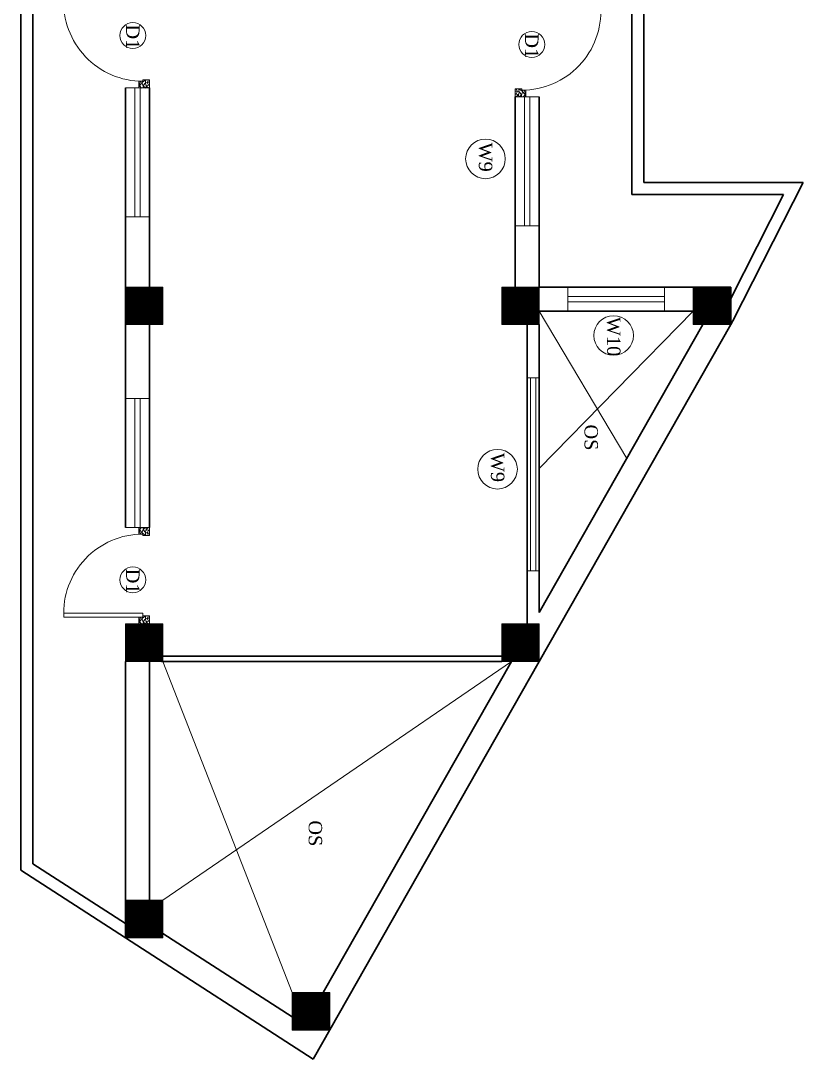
# Model space of a CAD drawing. Header units: inches. Extents: x 4069 to 291496, y -47643 to 12535.
# Drawn here: x 135841.7 to 136133.4, y -23452 to -23064.9 of the extents above; entities that cross this region are included whole.
import ezdxf

# ---------------------------------------------------------------- set-up
doc = ezdxf.new("R2010")
doc.units = ezdxf.units.IN
doc.header["$LTSCALE"] = 5
doc.header["$MEASUREMENT"] = 0
for name, color, linetype, lineweight in [('A-WALL', 7, 'Continuous', 9), ('DOOR', 62, 'Continuous', 0), ('Dw', 2, 'Continuous', 18)]:
    doc.layers.add(name, color=color, linetype=linetype, lineweight=lineweight)
doc.layers.add('TEXT', color=6, linetype='Continuous')
doc.layers.add('WALL', color=7, linetype='Continuous')
doc.styles.add('ordinary', font='times.ttf')

# ---------------------------------------------------------------- blocks, each defined once
blk = doc.blocks.new('A$C27B36B59')
at = {"layer": 'DOOR'}
for p, q in [((0, 4), (0, 0)), ((2.5, 4), (0, 4)), ((2.5, 2.5), (2.5, 4)), ((0, 0), (3, 0)), ((3, 2.5), (2.5, 2.5)), ((3, 0), (3, 2.5))]:
    blk.add_line(p, q, dxfattribs=at)
for centre, radius, start, end in [((-1.4, -0.54), 4.75, 22.1411, 72.838), ((1.34, 2.09), 1.64, 45.138, 144.8948), ((2.21, 0.3), 2.49, 83.3149, 152.658), ((0.13, 0.37), 2.05, 349.4875, 93.6805), ((1.96, -0.47), 2.01, 58.7447, 166.495), ((-0.06, 0.32), 1.13, 343.542, 86.947), ((2.08, -0.4), 1.17, 38.2816, 160.1519)]:
    blk.add_arc(centre, radius, start, end, dxfattribs=at)
blk = doc.blocks.new('D2')
at = {"layer": 'DOOR'}
for p, q in [((74473.95, 24047.59), (74473.95, 24018.09)), ((74473.95, 24047.59), (74475.45, 24047.59)), ((74475.45, 24047.59), (74475.45, 24018.13))]:
    blk.add_line(p, q, dxfattribs=at)
blk.add_arc((74473.95, 24047.59), 29.5, 180, 272.9146, dxfattribs=at)
at = {"layer": 'DOOR', "xscale": -1, "rotation": 180}
blk.add_blockref('A$C27B36B59', (74441.95, 24050.09), dxfattribs=at)
at = {"layer": 'DOOR', "rotation": 180}
blk.add_blockref('A$C27B36B59', (74477.95, 24050.09), dxfattribs=at)

msp = doc.modelspace()

# ---------------------------------------------------------------- hatches: boundary and pattern name
at = {"layer": 'A-WALL', "ltscale": 5}
h = msp.add_hatch(dxfattribs=at)
h.set_pattern_fill('ANSI31', color=256, angle=270)
h.set_pattern_definition([(315, (134390.9387, 1367.53011), (0.08838834765, 0.08838834765), [])])
h.paths.add_polyline_path([(135894.65985, -23164.16902), (135880.65985, -23164.16902), (135880.65985, -23178.16902), (135894.65985, -23178.16902)])
h = msp.add_hatch(dxfattribs=at)
h.set_pattern_fill('ANSI31', color=256, angle=270)
h.set_pattern_definition([(315, (134382.22104, 1257.909), (0.08838834765, 0.08838834765), [])])
h.paths.add_polyline_path([(136020.94218, -23164.16902), (136020.94218, -23178.16902), (136034.94218, -23178.16902), (136034.94218, -23164.16902)])
h = msp.add_hatch(dxfattribs=at)
h.set_pattern_fill('ANSI31', color=256, angle=270)
h.set_pattern_definition([(315, (134453.60443, 1257.909), (0.08838834765, 0.08838834765), [])])
h.paths.add_polyline_path([(136092.32557, -23164.16902), (136092.32557, -23178.16902), (136106.32557, -23178.16902), (136106.32557, -23164.16902)])
h = msp.add_hatch(dxfattribs=at)
h.set_pattern_fill('ANSI31', color=256, angle=270)
h.set_pattern_definition([(315, (134390.9387, 1241.96332), (0.08838834765, 0.08838834765), [])])
h.paths.add_polyline_path([(135894.65985, -23289.73581), (135880.65985, -23289.73581), (135880.65985, -23303.73581), (135894.65985, -23303.73581)])
h = msp.add_hatch(dxfattribs=at)
h.set_pattern_fill('ANSI31', color=256, angle=270)
h.set_pattern_definition([(315, (134382.22104, 1241.96332), (0.08838834765, 0.08838834765), [])])
h.paths.add_polyline_path([(136020.94218, -23303.73581), (136034.94218, -23303.73581), (136034.94218, -23289.73581), (136020.94218, -23289.73581)])
h = msp.add_hatch(dxfattribs=at)
h.set_pattern_fill('ANSI31', color=256, angle=270)
h.set_pattern_definition([(315, (134390.9387, 1138.95405), (0.08838834765, 0.08838834765), [])])
h.paths.add_polyline_path([(135894.65985, -23392.74508), (135880.65985, -23392.74508), (135880.65985, -23406.74508), (135894.65985, -23406.74508)])
h = msp.add_hatch(dxfattribs=at)
h.set_pattern_fill('ANSI31', color=256, angle=270)
h.set_pattern_definition([(315, (134453.11818, 1104.57668), (0.08838834765, 0.08838834765), [])])
h.paths.add_polyline_path([(135956.83932, -23427.12246), (135942.83932, -23427.12246), (135942.83932, -23441.12246), (135956.83932, -23441.12246)])

# ---------------------------------------------------------------- linework, layer by layer
at = {"layer": 'A-WALL', "lineweight": 30}
for p, q in [((135841.65985, -23381.54403), (135841.65985, -23038.70209)), ((135846.15985, -23379.0941), (135846.15985, -23043.31001)), ((136073.94218, -23044.20703), (136073.94218, -23125.16902)), ((136069.44218, -23048.60165), (136069.44218, -23129.66902)), ((135880.65985, -23253.73581), (135880.65985, -23089.95816)), ((135889.65985, -23164.16902), (135889.65985, -23089.95816)), ((136025.94218, -23164.16902), (136025.94218, -23093.28276)), ((136034.94218, -23093.28276), (136034.94218, -23164.16902)), ((136133.36503, -23125.16902), (136073.94218, -23125.16902)), ((136133.36503, -23125.16902), (136107.16342, -23176.69521)), ((136126.02833, -23129.66902), (136069.44218, -23129.66902)), ((136126.02833, -23129.66902), (136106.32557, -23168.41505)), ((136106.32557, -23164.16902), (136034.94218, -23164.16902)), ((136106.32557, -23178.16902), (136106.32557, -23164.16902)), ((136092.32557, -23173.16902), (136034.94218, -23173.16902)), ((135889.65985, -23253.73581), (135889.65985, -23178.16902)), ((136030.44218, -23289.73581), (136030.44218, -23178.16902)), ((136106.32557, -23178.16902), (136034.94218, -23303.73581)), ((136095.97291, -23178.16902), (136034.94218, -23285.52499)), ((136034.94218, -23178.16902), (136034.94218, -23285.52499)), ((136107.16342, -23176.69521), (136106.32557, -23178.16902)), ((136020.94218, -23301.73581), (135894.15985, -23301.73581)), ((135880.65985, -23406.74508), (135880.65985, -23303.73581)), ((135889.65985, -23392.74508), (135889.65985, -23303.73581)), ((136020.94218, -23303.73581), (135894.15985, -23303.73581)), ((136034.94218, -23303.73581), (135950.66596, -23451.9817)), ((136024.58952, -23303.73581), (135954.44551, -23427.12246)), ((135880.65985, -23401.38734), (135846.15985, -23379.0941)), ((135880.65985, -23406.74508), (135841.65985, -23381.54403)), ((135950.66596, -23451.9817), (135880.65985, -23406.74508)), ((135942.83932, -23436.20879), (135894.65985, -23405.07613))]:
    msp.add_line(p, q, dxfattribs=at)
at = {"layer": 'A-WALL', "ltscale": 5}
for p, q in [((135889.65985, -23089.95816), (135880.65985, -23089.95816)), ((135884.15985, -23137.95816), (135884.15985, -23089.95816)), ((135886.15985, -23137.95816), (135886.15985, -23089.95816)), ((136025.94218, -23093.28276), (136034.94218, -23093.28276)), ((135889.65985, -23137.95816), (135880.65985, -23137.95816)), ((136025.94218, -23141.28276), (136034.94218, -23141.28276)), ((136045.63388, -23173.16902), (136045.63388, -23164.16902)), ((136081.63388, -23173.16902), (136081.63388, -23164.16902)), ((136034.94218, -23173.16902), (136067.57761, -23228.11772)), ((136092.32557, -23173.16902), (136034.94218, -23231.84701)), ((136030.44218, -23197.95242), (136034.94218, -23197.95242)), ((135889.65985, -23205.73581), (135880.65985, -23205.73581)), ((135884.15985, -23205.73581), (135884.15985, -23253.73581)), ((135886.15985, -23205.73581), (135886.15985, -23253.73581)), ((135889.65985, -23253.73581), (135880.65985, -23253.73581)), ((136030.44218, -23269.95242), (136034.94218, -23269.95242)), ((135894.65985, -23392.74508), (136024.58952, -23303.73581)), ((135894.65985, -23303.73581), (135942.83932, -23427.12246))]:
    msp.add_line(p, q, dxfattribs=at)
for points in [[(135894.65985, -23164.16902), (135894.65985, -23178.16902), (135880.65985, -23178.16902), (135880.65985, -23164.16902)], [(136020.94218, -23164.16902), (136020.94218, -23178.16902), (136034.94218, -23178.16902), (136034.94218, -23164.16902)], [(136092.32557, -23164.16902), (136092.32557, -23178.16902), (136106.32557, -23178.16902), (136106.32557, -23164.16902)], [(135894.65985, -23289.73581), (135894.65985, -23303.73581), (135880.65985, -23303.73581), (135880.65985, -23289.73581)], [(136020.94218, -23289.73581), (136020.94218, -23303.73581), (136034.94218, -23303.73581), (136034.94218, -23289.73581)], [(135894.65985, -23392.74508), (135894.65985, -23406.74508), (135880.65985, -23406.74508), (135880.65985, -23392.74508)], [(135956.83932, -23427.12246), (135956.83932, -23441.12246), (135942.83932, -23441.12246), (135942.83932, -23427.12246)]]:
    msp.add_lwpolyline(points, close=True, dxfattribs=at)
for centre, radius in [((135883.43281, -23070.40577), 4.82435), ((136032.16922, -23073.73037), 4.82435), ((136014.89874, -23116.38713), 7.38406), ((136062.67609, -23182.21307), 7.38406), ((136019.39874, -23232.05051), 7.38406), ((135883.43281, -23273.28821), 4.82435)]:
    msp.add_circle(centre, radius, dxfattribs=at)
at = {"layer": 'Dw', "color": 3}
for p, q in [((136029.44218, -23141.28276), (136029.44218, -23093.28276)), ((136031.44218, -23141.28276), (136031.44218, -23093.28276)), ((136045.63388, -23167.66902), (136081.63388, -23167.66902)), ((136045.63388, -23169.66902), (136081.63388, -23169.66902)), ((136031.69218, -23269.95242), (136031.69218, -23197.95242)), ((136033.69218, -23269.95242), (136033.69218, -23197.95242))]:
    msp.add_line(p, q, dxfattribs=at)

# ---------------------------------------------------------------- block references
at = {"layer": 'WALL', "color": 2, "linetype": 'ByBlock', "xscale": -1, "rotation": 269.9999999998168}
msp.add_blockref('D2', (111839.57193, -97531.90939), dxfattribs=at)
at = {"layer": 'WALL', "color": 2, "linetype": 'ByBlock'}
for p, rotation in [((160076.03009, -97535.23398), 89.99999999999999), ((111839.57193, 51188.21541), 270)]:
    msp.add_blockref('D2', p, dxfattribs=dict(at, rotation=rotation))

# ---------------------------------------------------------------- texts
at = {"layer": 'TEXT', "style": 'ordinary'}
for s, p in [('D1', (135880.93822, -23066.28176)), ('D1', (136029.67462, -23069.60636)), ('W9', (136012.45462, -23110.26961)), ('W10', (136060.23197, -23175.25546)), ('OS', (136051.83091, -23215.40467)), ('W9', (136016.95462, -23225.93299)), ('D1', (135880.93822, -23269.1642)), ('OS', (135949.00025, -23362.95735))]:
    msp.add_text(s, height=5, rotation=270, dxfattribs=at).set_placement(p)

doc.saveas('drawing.dxf')
